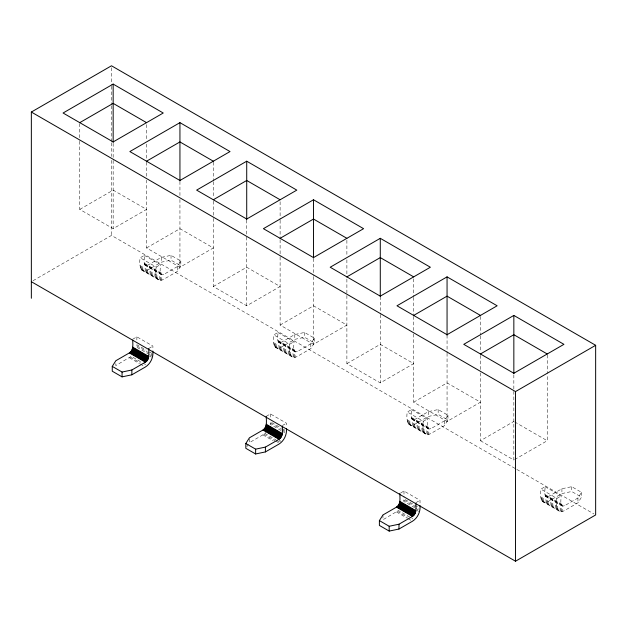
<?xml version="1.0" encoding="UTF-8"?>
<svg xmlns="http://www.w3.org/2000/svg" width="627" height="627" viewBox="0 0 627 627"><rect width="100%" height="100%" fill="white"/><g stroke="black" fill="none" stroke-linecap="round" stroke-linejoin="round"><path stroke-width="0.47" stroke-dasharray="3.13 2.35" d="M149.265 354.427L136.608 347.123L136.866 344.732L146.146 350.085M281.139 430.569L270.166 424.236L270.425 421.846L281.39 428.17M414.698 507.682L403.733 501.349L403.992 498.951L417.488 506.749M144.375 255.377L160.402 264.633C160.708 266.734 158.317 276.734 163.741 274.461L177.269 266.655L180.827 261.004L171.03 255.346L161.241 257.399L147.713 265.213C142.29 267.486 144.68 257.478 144.375 255.377L140.205 257.791C139.037 262.47 139.625 274.877 147.713 270.033L161.241 262.219L171.03 260.166L180.827 265.824L177.269 271.475L163.741 279.281C155.653 284.133 155.065 271.726 156.233 267.039L140.205 257.791M277.941 332.49L293.969 341.746C294.275 343.847 291.876 353.847 297.308 351.575L310.827 343.768L314.393 338.118L304.597 332.459L294.8 334.512L281.28 342.318C275.849 344.591 278.247 334.591 277.941 332.49L273.764 334.896C272.604 339.583 273.192 351.99 281.28 347.139L294.8 339.332L304.597 337.279L314.393 342.93L310.827 348.588L297.308 356.395C289.219 361.246 288.632 348.839 289.792 344.152L273.764 334.896M246.842 446.698L248.37 444.277M411.5 409.603L427.528 418.852C427.833 420.96 425.435 430.961 430.867 428.688L444.394 420.882L447.952 415.223L438.155 409.564L428.366 411.625L414.839 419.432C409.407 421.705 411.806 411.704 411.5 409.603L407.331 412.01C406.163 416.696 406.751 429.103 414.839 424.252L428.366 416.446L438.155 414.384L447.952 420.043L444.394 425.702L430.867 433.508C422.778 438.351 422.19 425.945 423.358 421.266L407.331 412.01M545.067 486.717L561.094 495.965C561.4 498.065 559.002 508.074 564.433 505.801L577.953 497.987L581.519 492.336L571.714 486.677L561.925 488.739L548.406 496.545C542.974 498.818 545.372 488.817 545.067 486.717L540.889 489.123C539.729 493.81 540.317 506.208 548.406 501.365L561.925 493.559L571.714 491.497L581.519 497.156L577.953 502.807L564.433 510.621C556.345 515.465 555.757 503.058 556.917 498.379L540.889 489.123M249.389 438.806L249.389 442.662L262.917 434.856L265.785 432.536M115.83 363.621L115.83 365.549L131.294 356.324L142.258 362.657M382.956 514.955L382.956 519.775L398.419 510.55L412.762 518.827M79.77 209.402L113.158 190.122L146.546 209.402L113.158 228.675L79.77 209.402L79.77 141.169M33.035 280.716L111.488 235.423L515.943 468.941M146.546 247.955L179.941 228.675L213.329 247.955L179.941 267.235L146.546 247.955L146.546 180.161M156.233 267.039L160.402 264.633M213.329 286.508L246.717 267.235L280.112 286.508L246.717 305.788L213.329 286.508L213.329 218.282M132.689 339.238L136.866 336.824L152.894 346.08L152.894 350.469M148.717 348.487L152.894 346.08M280.112 325.068L313.5 305.788L346.888 325.068L313.5 344.348L280.112 325.068L280.112 256.835M289.792 344.152L293.969 341.746M346.888 363.621L380.283 344.348L413.671 363.621L380.283 382.901L346.888 363.621L346.888 277.847M266.256 416.352L270.425 413.938L286.453 423.194L286.453 426.705M282.283 425.6L286.453 423.194M413.671 402.181L447.059 382.901L480.454 402.181L447.059 421.454L413.671 402.181L413.671 333.407M423.358 421.266L427.528 418.852M480.454 372.94L480.454 440.734L513.842 421.454M400.653 492.979L403.992 491.051L420.019 500.307L420.019 504.696M415.842 502.713L420.019 500.307M514.681 459.528L547.23 440.734L547.23 374.452M556.917 498.379L561.094 495.965M514.681 421.94L547.23 440.734M480.454 440.734L513.842 460.014L513.842 374.233M516.797 469.427L593.957 513.975M144.375 263.285L163.741 274.461M277.941 340.39L297.308 351.575M411.5 417.504L430.867 428.688M545.067 494.617L564.433 505.801M144.422 263.865L163.224 274.72M277.98 340.97L296.783 351.825M411.539 418.084L430.349 428.939M545.106 495.197L563.908 506.052M144.539 264.382L162.714 274.869M278.106 341.488L296.273 351.982M411.665 418.601L429.832 429.095M545.224 495.714L563.399 506.208M144.743 264.821L162.228 274.916M278.302 341.934L295.787 352.029M411.868 419.048L429.354 429.142M545.427 496.161L562.913 506.255M145.017 265.182L161.782 274.861M278.576 342.295L295.341 351.974M412.143 419.4L428.907 429.08M545.702 496.513L562.466 506.193M140.205 265.691L163.741 279.281M273.764 342.804L297.308 356.395M407.331 419.918L430.867 433.508M540.889 497.023L564.433 510.621M140.268 266.788L162.761 279.775M273.827 343.902L296.328 356.888M407.393 421.007L429.887 434.002M540.952 498.12L563.446 511.107M140.456 267.792L161.797 280.112M274.023 344.905L295.364 357.225M407.581 422.01L428.923 434.331M541.148 499.123L562.482 511.444M140.777 268.685L160.865 280.285M274.336 345.79L294.431 357.398M407.903 422.904L427.99 434.503M541.462 500.017L561.557 511.616M141.208 269.445L159.987 280.293M274.775 346.559L293.546 357.398M408.334 423.672L427.112 434.511M541.893 500.785L560.671 511.624M141.757 270.08L159.172 280.128M275.316 347.186L292.731 357.241M408.882 424.299L426.297 434.354M542.441 501.412L559.856 511.467M149.516 352.037L152.894 353.989M282.236 428.664L285.606 430.608M136.804 345.9L152.823 355.156M270.362 423.013L281.327 429.346M282.174 429.832L285.544 431.776M403.921 500.127L418.264 508.403M150.104 354.913L152.635 356.379M281.978 431.055L285.356 432.998M415.544 508.168L418.914 510.112M149.79 356.175L151.475 357.147M416.916 510.394L418.601 511.373M279.281 440.326L280.974 441.298M143.105 363.143L145.636 364.608M264.86 433.437L275.825 439.77M276.664 440.256L280.042 442.207M130.33 357.1L140.456 362.947M263.896 434.213L274.861 440.546M275.708 441.032L279.078 442.983M397.455 511.326L407.581 517.173M129.35 357.743L139.476 363.589M140.315 364.075L143.693 366.027M262.917 434.856L273.035 440.703M396.476 511.969L407.44 518.302M408.287 518.788L410.818 520.245M581.519 492.336L581.519 497.156M577.953 497.987L577.953 502.807M571.714 486.677L571.714 491.497M561.925 488.739L561.925 493.559M547.23 354.96L547.23 373.48M480.454 316.4L480.454 334.92M480.454 335.9L480.454 351.488M480.454 355.391L480.454 371.96M447.952 415.223L447.952 420.043M447.059 335.139L447.059 352.68M447.059 353.228L447.059 421.454M444.394 420.882L444.394 425.702M438.155 409.564L438.155 414.384M428.366 411.625L428.366 416.446M413.671 278.819L413.671 296.367M413.671 297.339L413.671 315.859M413.671 316.4L413.671 332.968M403.992 491.051L403.992 497.195M380.283 296.579L380.283 314.127M380.283 314.668L380.283 382.901M346.888 240.266L346.888 255.863M346.888 259.758L346.888 277.306M314.393 338.118L314.393 342.93M313.5 258.567L313.5 275.574M313.5 276.546L313.5 344.348M310.827 343.768L310.827 348.588M304.597 332.459L304.597 337.279M294.8 334.512L294.8 339.332M280.112 201.706L280.112 219.254M280.112 220.226L280.112 238.746M280.112 239.726L280.112 256.294M270.425 413.938L270.425 418.327M246.717 220.014L246.717 236.583M246.717 237.014L246.717 305.788M213.329 162.181L213.329 180.701M213.329 181.673L213.329 197.27M213.329 201.165L213.329 217.741M180.827 261.004L180.827 265.824M179.941 181.454L179.941 196.079M179.941 199.433L179.941 267.235M177.269 266.655L177.269 271.475M171.03 255.346L171.03 260.166M161.241 257.399L161.241 262.219M146.546 124.601L146.546 140.197M146.546 144.092L146.546 158.717M146.546 162.181L146.546 176.798M136.866 336.824L136.866 342.977M113.158 143.332L113.158 159.909M113.158 160.449L113.158 228.675M111.488 67.732L111.488 85.28M111.488 86.252L111.488 104.78M111.488 105.751L111.488 141.827M111.488 142.799L111.488 156.452M111.488 160.355L111.488 235.423M79.77 123.621L79.77 140.197"/><path stroke-width="0.94" d="M447.059 276.868L396.977 305.788L447.059 334.708L497.148 305.788L447.059 276.868L447.059 335.139M152.894 351.347C153.49 357.414 150.566 363.754 145.378 366.999L131.858 374.805L122.061 376.866L112.264 371.208L112.264 366.387L115.83 360.729L129.35 352.923C133.708 350.297 132.838 344.333 132.689 340.116M112.264 366.387L122.061 372.046L131.858 369.985L145.378 362.179C150.025 359.349 148.709 352.923 148.717 348.487M286.453 428.46C287.048 434.527 284.125 440.859 278.944 444.112L265.417 451.918L255.628 453.972L245.823 448.313L245.823 443.501L249.389 437.842L262.917 430.036C267.557 427.206 266.248 420.78 266.256 416.352M245.823 443.501L255.628 449.151L265.417 447.098L278.944 439.292C283.302 436.666 282.424 430.694 282.283 426.478M420.019 505.574C420.615 511.632 417.692 517.973 412.503 521.217L398.984 529.031L389.187 531.085L379.39 525.426L379.39 520.606L382.956 514.955L396.476 507.149C401.115 504.32 399.807 497.885 399.814 493.457M379.39 520.606L389.187 526.265L398.984 524.211L412.503 516.397C416.861 513.772 415.991 507.807 415.842 503.591M31.35 298.272L31.35 112.045L111.488 65.78L595.65 345.305L595.65 514.955L515.512 561.22L31.35 281.695M113.158 84.089L63.068 113.009L113.158 141.929L163.239 113.009L113.158 84.089L113.158 142.36M79.77 122.649L113.158 103.369L146.546 122.649M179.941 122.649L129.852 151.562L179.941 180.482L230.023 151.562L179.941 122.649L179.941 180.913M146.546 161.202L179.941 141.929L213.329 161.202M246.717 161.202L196.635 190.122L246.717 219.035L296.806 190.122L246.717 161.202L246.717 219.474M213.329 199.762L246.717 180.482L280.112 199.762M313.5 199.762L263.411 228.675L313.5 257.595L363.589 228.675L313.5 199.762L313.5 258.026M280.112 238.315L313.5 219.035L346.888 238.315M380.283 238.315L330.194 267.235L380.283 296.148L430.365 267.235L380.283 238.315L380.283 296.579M346.888 276.868L380.283 257.595L413.671 276.868M413.671 315.428L447.059 296.148L480.454 315.428M513.842 315.428L463.761 344.341L513.842 373.261L563.932 344.341L513.842 315.428L513.842 373.692M480.454 353.981L513.842 334.708L547.23 353.981M31.35 112.045L515.512 391.577L595.65 345.305M132.689 347.139L148.717 356.395M266.256 424.252L282.283 433.508M399.814 501.365L415.842 510.621M132.65 347.766L148.677 357.022M266.209 424.879L282.236 434.135M399.775 501.992L415.803 511.248M132.524 348.424L148.552 357.68M266.091 425.537L282.119 434.793M399.65 502.65L415.677 511.906M132.328 349.098L148.356 358.354M265.887 426.211L281.915 435.467M399.454 503.324L415.482 512.58M132.054 349.772L148.082 359.028M265.613 426.885L281.641 436.141M399.18 503.998L415.207 513.254M131.709 350.43L147.737 359.686M265.276 427.543L281.304 436.8M398.835 504.657L414.862 513.905M131.317 351.057L147.345 360.306M264.876 428.163L280.904 437.419M398.435 505.276L414.463 514.532M130.871 351.629L146.898 360.886M264.429 428.743L280.457 437.991M397.988 505.856L414.016 515.104M130.385 352.139L146.412 361.395M263.943 429.252L279.971 438.508M397.51 506.365L413.538 515.613M129.875 352.578L145.903 361.826M263.434 429.683L279.462 438.939M397.001 506.796L413.028 516.052M129.35 352.923L145.378 362.179M262.917 430.036L278.944 439.292M396.476 507.149L412.503 516.397M515.512 391.577L515.512 561.22M398.984 524.211L398.984 529.031M389.187 526.265L389.187 531.085M265.417 447.098L265.417 451.918M255.628 449.151L255.628 453.972M131.858 369.985L131.858 374.805M122.061 372.046L122.061 376.866"/></g></svg>
